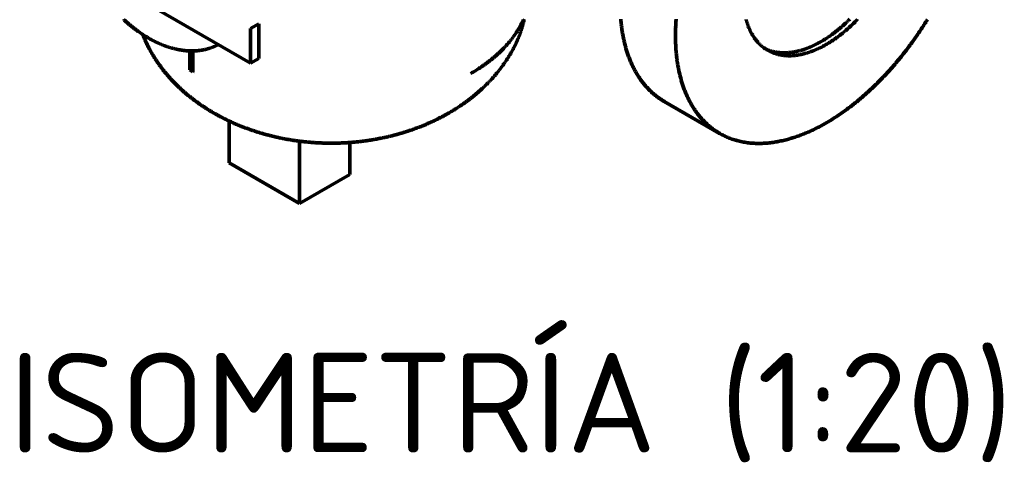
# Model space of a CAD drawing. Header units: millimetres. Extents: x 0 to 420, y 0 to 297.
# Drawn here: x 302.73 to 337.32, y 185.9 to 201.46 of the extents above; entities that cross this region are included whole.
import ezdxf
from ezdxf.enums import TextEntityAlignment as Align

# ---------------------------------------------------------------- set-up
doc = ezdxf.new("R2010")
doc.units = ezdxf.units.MM
doc.layers.add('01-VISIBLE', color=7, linetype='CONTINUOUS', lineweight=50)
doc.layers.add('06-TEXTO', color=7, linetype='CONTINUOUS', lineweight=25)
doc.styles.add('ISO3098', font='isocpeur.ttf')

msp = doc.modelspace()

# ---------------------------------------------------------------- linework, layer by layer
at = {"layer": '01-VISIBLE'}
for p, q in [((304.027, 203.867), (310.853, 199.926)), ((310.853, 201.151), (311.136, 201.314)), ((311.136, 200.09), (311.136, 201.314)), ((310.853, 199.926), (310.853, 201.151)), ((308.714, 199.69), (308.714, 200.359)), ((308.82, 199.629), (308.82, 200.358)), ((310.853, 199.926), (311.136, 200.09)), ((308.714, 199.69), (308.82, 199.629)), ((308.82, 199.629), (308.828, 199.633)), ((325.398, 198.583), (327.343, 197.46)), ((310.101, 196.429), (310.101, 197.894)), ((312.576, 195), (312.576, 197.187)), ((314.344, 196.021), (314.344, 197.142)), ((310.101, 196.429), (312.576, 195)), ((312.576, 195), (314.344, 196.021))]:
    msp.add_line(p, q, dxfattribs=at)
for points in [[(309.722, 200.579), (309.699, 200.568), (309.677, 200.557), (309.654, 200.546), (309.632, 200.536), (309.609, 200.525), (309.586, 200.516), (309.563, 200.506), (309.539, 200.497), (309.516, 200.488), (309.493, 200.479), (309.469, 200.471), (309.445, 200.462), (309.422, 200.455), (309.398, 200.447), (309.374, 200.44), (309.35, 200.433), (309.325, 200.427), (309.301, 200.42), (309.277, 200.414), (309.252, 200.409), (309.228, 200.403), (309.203, 200.398), (309.179, 200.394), (309.154, 200.389), (309.13, 200.385), (309.105, 200.381), (309.08, 200.378), (309.055, 200.374), (309.03, 200.371), (309.005, 200.369), (308.98, 200.366), (308.955, 200.364), (308.931, 200.363), (308.906, 200.361), (308.88, 200.36), (308.855, 200.359), (308.83, 200.358), (308.805, 200.358), (308.78, 200.358), (308.755, 200.358), (308.73, 200.358), (308.705, 200.359), (308.68, 200.36), (308.655, 200.361), (308.63, 200.363), (308.605, 200.365), (308.58, 200.367), (308.555, 200.369), (308.53, 200.371), (308.506, 200.374), (308.481, 200.377), (308.456, 200.381), (308.431, 200.384), (308.406, 200.388), (308.382, 200.392), (308.357, 200.396), (308.332, 200.4), (308.308, 200.405), (308.283, 200.41), (308.259, 200.415), (308.234, 200.42), (308.21, 200.426), (308.185, 200.432), (308.161, 200.438), (308.137, 200.444), (308.113, 200.45), (308.088, 200.457), (308.064, 200.464), (308.04, 200.471), (308.016, 200.478), (307.992, 200.485), (307.968, 200.493), (307.945, 200.501), (307.921, 200.509), (307.897, 200.517), (307.874, 200.525), (307.85, 200.534), (307.827, 200.542), (307.803, 200.551), (307.78, 200.56), (307.757, 200.57), (307.733, 200.579), (307.71, 200.589), (307.687, 200.598), (307.664, 200.608), (307.641, 200.618), (307.618, 200.628), (307.596, 200.639), (307.573, 200.649), (307.55, 200.66), (307.528, 200.671), (307.505, 200.682), (307.483, 200.693), (307.46, 200.704), (307.438, 200.716), (307.416, 200.727), (307.394, 200.739), (307.372, 200.751), (307.35, 200.763), (307.328, 200.775), (307.306, 200.787), (307.284, 200.799), (307.262, 200.812), (307.241, 200.824), (307.219, 200.837), (307.198, 200.85), (307.176, 200.863), (307.155, 200.876), (307.134, 200.889), (307.112, 200.903), (307.091, 200.916), (307.07, 200.93), (307.049, 200.944), (307.028, 200.957), (307.008, 200.971), (306.987, 200.985), (306.966, 201), (306.946, 201.014), (306.925, 201.028), (306.905, 201.043), (306.884, 201.057), (306.864, 201.072), (306.844, 201.087), (306.824, 201.102), (306.804, 201.117), (306.784, 201.132), (306.764, 201.147), (306.744, 201.162), (306.724, 201.178), (306.705, 201.193), (306.685, 201.209), (306.666, 201.224), (306.646, 201.24), (306.627, 201.256), (306.607, 201.272), (306.588, 201.288), (306.569, 201.304), (306.55, 201.32), (306.531, 201.337), (306.512, 201.353), (306.493, 201.37), (306.474, 201.386), (306.456, 201.403), (306.437, 201.419), (306.418, 201.436), (306.4, 201.453), (306.381, 201.47)], [(320.481, 201.477), (320.475, 201.453), (320.468, 201.428), (320.462, 201.404), (320.455, 201.38), (320.449, 201.356), (320.442, 201.332), (320.435, 201.308), (320.429, 201.284), (320.422, 201.26), (320.414, 201.236), (320.407, 201.212), (320.4, 201.188), (320.392, 201.164), (320.385, 201.14), (320.377, 201.116), (320.369, 201.092), (320.361, 201.069), (320.353, 201.045), (320.345, 201.021), (320.337, 200.998), (320.328, 200.974), (320.32, 200.951), (320.311, 200.927), (320.302, 200.904), (320.293, 200.881), (320.284, 200.858), (320.274, 200.834), (320.265, 200.811), (320.255, 200.788), (320.246, 200.765), (320.236, 200.742), (320.226, 200.719), (320.215, 200.696), (320.205, 200.674), (320.195, 200.651), (320.184, 200.628), (320.173, 200.606), (320.163, 200.583), (320.152, 200.561), (320.14, 200.538), (320.129, 200.516), (320.118, 200.493), (320.106, 200.471), (320.095, 200.449), (320.083, 200.427), (320.071, 200.405), (320.059, 200.383), (320.047, 200.361), (320.035, 200.339), (320.022, 200.318), (320.01, 200.296), (319.997, 200.274), (319.985, 200.253), (319.972, 200.231), (319.959, 200.21), (319.946, 200.189), (319.933, 200.167), (319.92, 200.146), (319.906, 200.125), (319.893, 200.104), (319.879, 200.083), (319.866, 200.062), (319.852, 200.041), (319.838, 200.02), (319.824, 199.999), (319.81, 199.979), (319.796, 199.958), (319.782, 199.937), (319.767, 199.917), (319.753, 199.896), (319.738, 199.876), (319.724, 199.856), (319.709, 199.835), (319.694, 199.815), (319.679, 199.795), (319.664, 199.775), (319.649, 199.755), (319.634, 199.735), (319.619, 199.716), (319.604, 199.696), (319.588, 199.676), (319.573, 199.656), (319.557, 199.637), (319.541, 199.617), (319.525, 199.598), (319.51, 199.579), (319.494, 199.56), (319.478, 199.54), (319.461, 199.521), (319.445, 199.502), (319.429, 199.483), (319.412, 199.464), (319.396, 199.446), (319.379, 199.427), (319.363, 199.408), (319.346, 199.39), (319.329, 199.371), (319.312, 199.353), (319.295, 199.334), (319.278, 199.316), (319.261, 199.298), (319.244, 199.28), (319.226, 199.262), (319.209, 199.244), (319.191, 199.226), (319.174, 199.208), (319.156, 199.191), (319.138, 199.173), (319.121, 199.155), (319.103, 199.138), (319.085, 199.12), (319.067, 199.103), (319.049, 199.086), (319.03, 199.069), (319.012, 199.052), (318.994, 199.035), (318.975, 199.018), (318.957, 199.001), (318.938, 198.984), (318.92, 198.967), (318.901, 198.951), (318.882, 198.934), (318.864, 198.918), (318.845, 198.901), (318.826, 198.885), (318.807, 198.869), (318.788, 198.852), (318.768, 198.836), (318.749, 198.82), (318.73, 198.804), (318.711, 198.789), (318.691, 198.773), (318.672, 198.757), (318.652, 198.741), (318.633, 198.726), (318.613, 198.71), (318.593, 198.695), (318.573, 198.68), (318.554, 198.665), (318.534, 198.649), (318.514, 198.634), (318.494, 198.619), (318.474, 198.604), (318.454, 198.589), (318.433, 198.575), (318.413, 198.56), (318.393, 198.545), (318.372, 198.531), (318.352, 198.516), (318.332, 198.502), (318.311, 198.488), (318.291, 198.473), (318.27, 198.459), (318.249, 198.445), (318.228, 198.431), (318.208, 198.417), (318.187, 198.403), (318.166, 198.39), (318.145, 198.376), (318.124, 198.362), (318.103, 198.349), (318.082, 198.335), (318.061, 198.322), (318.04, 198.309), (318.018, 198.295), (317.997, 198.282), (317.976, 198.269), (317.955, 198.256), (317.933, 198.243), (317.912, 198.23), (317.89, 198.218), (317.869, 198.205), (317.847, 198.192), (317.825, 198.18)], [(318.584, 199.56), (318.606, 199.573), (318.628, 199.585), (318.649, 199.598), (318.671, 199.611), (318.692, 199.624), (318.714, 199.637), (318.735, 199.65), (318.756, 199.663), (318.777, 199.676), (318.799, 199.689), (318.82, 199.703), (318.841, 199.716), (318.862, 199.73), (318.883, 199.743), (318.904, 199.757), (318.925, 199.771), (318.945, 199.785), (318.966, 199.799), (318.987, 199.813), (319.007, 199.827), (319.028, 199.842), (319.049, 199.856), (319.069, 199.87), (319.089, 199.885), (319.11, 199.9), (319.13, 199.914), (319.15, 199.929), (319.17, 199.944), (319.19, 199.959), (319.21, 199.974), (319.23, 199.989), (319.25, 200.005), (319.269, 200.02), (319.289, 200.036), (319.309, 200.051), (319.328, 200.067), (319.348, 200.083), (319.367, 200.099), (319.386, 200.115), (319.405, 200.131), (319.425, 200.147), (319.444, 200.163), (319.463, 200.179), (319.481, 200.196), (319.5, 200.212), (319.519, 200.229), (319.537, 200.246), (319.556, 200.263), (319.574, 200.28), (319.593, 200.297), (319.611, 200.314), (319.629, 200.331), (319.647, 200.348), (319.665, 200.366), (319.683, 200.383), (319.701, 200.401), (319.718, 200.419), (319.736, 200.437), (319.753, 200.455), (319.77, 200.473), (319.788, 200.491), (319.805, 200.509), (319.822, 200.528), (319.839, 200.546), (319.855, 200.565), (319.872, 200.584), (319.888, 200.602), (319.905, 200.621), (319.921, 200.64), (319.937, 200.659), (319.953, 200.679), (319.969, 200.698), (319.985, 200.717), (320, 200.737), (320.016, 200.757), (320.031, 200.776), (320.047, 200.796), (320.062, 200.816), (320.077, 200.836), (320.091, 200.856), (320.106, 200.877), (320.121, 200.897), (320.135, 200.918), (320.149, 200.938), (320.163, 200.959), (320.177, 200.98), (320.191, 201.001), (320.204, 201.022), (320.218, 201.043), (320.231, 201.064), (320.244, 201.085), (320.257, 201.107), (320.27, 201.128), (320.283, 201.15), (320.295, 201.172), (320.307, 201.194), (320.319, 201.215), (320.331, 201.237), (320.343, 201.26), (320.354, 201.282), (320.366, 201.304), (320.377, 201.327), (320.388, 201.349), (320.398, 201.372), (320.409, 201.394), (320.419, 201.417), (320.43, 201.44), (320.44, 201.463)], [(323.867, 201.476), (323.87, 201.439), (323.873, 201.402), (323.877, 201.365), (323.881, 201.327), (323.885, 201.29), (323.889, 201.253), (323.894, 201.216), (323.899, 201.179), (323.904, 201.142), (323.909, 201.105), (323.915, 201.068), (323.92, 201.031), (323.926, 200.994), (323.933, 200.957), (323.939, 200.92), (323.946, 200.883), (323.953, 200.846), (323.961, 200.81), (323.969, 200.773), (323.977, 200.737), (323.985, 200.7), (323.993, 200.664), (324.002, 200.627), (324.011, 200.591), (324.021, 200.555), (324.03, 200.519), (324.04, 200.482), (324.05, 200.446), (324.061, 200.411), (324.072, 200.375), (324.083, 200.339), (324.095, 200.303), (324.106, 200.268), (324.119, 200.232), (324.131, 200.197), (324.144, 200.162), (324.157, 200.127), (324.17, 200.092), (324.184, 200.057), (324.198, 200.023), (324.213, 199.988), (324.227, 199.954), (324.243, 199.919), (324.258, 199.885), (324.274, 199.851), (324.29, 199.818), (324.306, 199.784), (324.323, 199.751), (324.341, 199.717), (324.358, 199.684), (324.376, 199.652), (324.394, 199.619), (324.413, 199.586), (324.432, 199.554), (324.452, 199.522), (324.471, 199.49), (324.492, 199.459), (324.512, 199.428), (324.533, 199.397), (324.554, 199.366), (324.576, 199.335), (324.598, 199.305), (324.621, 199.275), (324.644, 199.246), (324.667, 199.216), (324.69, 199.187), (324.714, 199.158), (324.739, 199.13), (324.763, 199.102), (324.789, 199.074), (324.814, 199.047), (324.84, 199.02), (324.866, 198.993), (324.893, 198.967), (324.92, 198.941), (324.947, 198.915), (324.975, 198.89), (325.003, 198.865), (325.031, 198.841), (325.06, 198.817), (325.089, 198.794), (325.119, 198.77), (325.148, 198.748), (325.179, 198.726), (325.209, 198.704), (325.24, 198.682), (325.271, 198.662), (325.302, 198.641), (325.334, 198.621), (325.366, 198.602), (325.398, 198.583)], [(325.812, 201.475), (325.81, 201.438), (325.807, 201.401), (325.805, 201.363), (325.802, 201.326), (325.8, 201.289), (325.798, 201.251), (325.797, 201.214), (325.795, 201.176), (325.794, 201.139), (325.792, 201.102), (325.791, 201.064), (325.791, 201.027), (325.79, 200.989), (325.79, 200.952), (325.789, 200.915), (325.789, 200.877), (325.79, 200.84), (325.79, 200.802), (325.791, 200.765), (325.791, 200.727), (325.792, 200.69), (325.794, 200.653), (325.795, 200.615), (325.797, 200.578), (325.799, 200.54), (325.801, 200.503), (325.803, 200.466), (325.805, 200.428), (325.808, 200.391), (325.811, 200.354), (325.814, 200.316), (325.818, 200.279), (325.821, 200.242), (325.825, 200.205), (325.829, 200.167), (325.834, 200.13), (325.838, 200.093), (325.843, 200.056), (325.848, 200.019), (325.853, 199.982), (325.859, 199.945), (325.865, 199.908), (325.871, 199.871), (325.877, 199.834), (325.884, 199.797), (325.891, 199.76), (325.898, 199.724), (325.905, 199.687), (325.913, 199.65), (325.921, 199.614), (325.929, 199.577), (325.938, 199.541), (325.947, 199.505), (325.956, 199.468), (325.965, 199.432), (325.975, 199.396), (325.985, 199.36), (325.995, 199.324), (326.006, 199.288), (326.016, 199.252), (326.028, 199.216), (326.039, 199.181), (326.051, 199.145), (326.063, 199.11), (326.076, 199.074), (326.088, 199.039), (326.101, 199.004), (326.115, 198.969), (326.129, 198.935), (326.143, 198.9), (326.157, 198.865), (326.172, 198.831), (326.187, 198.797), (326.203, 198.763), (326.218, 198.729), (326.235, 198.695), (326.251, 198.661), (326.268, 198.628), (326.285, 198.595), (326.303, 198.562), (326.321, 198.529), (326.339, 198.496), (326.358, 198.464), (326.377, 198.432), (326.396, 198.4), (326.416, 198.368), (326.436, 198.336), (326.457, 198.305), (326.478, 198.274), (326.499, 198.243), (326.521, 198.213), (326.543, 198.183), (326.565, 198.153), (326.588, 198.123), (326.611, 198.094), (326.635, 198.065), (326.659, 198.036), (326.683, 198.007), (326.708, 197.979), (326.733, 197.952), (326.759, 197.924), (326.784, 197.897), (326.811, 197.87), (326.837, 197.844), (326.864, 197.818), (326.892, 197.793), (326.919, 197.767), (326.947, 197.743), (326.976, 197.718), (327.005, 197.694), (327.034, 197.671), (327.063, 197.648), (327.093, 197.625), (327.123, 197.603), (327.154, 197.581), (327.184, 197.56), (327.215, 197.539), (327.247, 197.519), (327.278, 197.499), (327.31, 197.479), (327.343, 197.46)], [(327.343, 197.46), (327.384, 197.437), (327.426, 197.415), (327.468, 197.393), (327.51, 197.372), (327.553, 197.352), (327.596, 197.333), (327.64, 197.314), (327.683, 197.296), (327.728, 197.28), (327.772, 197.264), (327.817, 197.248), (327.862, 197.234), (327.907, 197.22), (327.953, 197.208), (327.999, 197.196), (328.044, 197.184), (328.091, 197.174), (328.137, 197.165), (328.183, 197.156), (328.23, 197.148), (328.277, 197.141), (328.324, 197.134), (328.371, 197.128), (328.418, 197.123), (328.465, 197.119), (328.512, 197.116), (328.559, 197.113), (328.606, 197.111), (328.654, 197.11), (328.701, 197.109), (328.748, 197.109), (328.795, 197.11), (328.843, 197.111), (328.89, 197.113), (328.937, 197.116), (328.984, 197.119), (329.032, 197.123), (329.079, 197.128), (329.126, 197.133), (329.173, 197.139), (329.219, 197.145), (329.266, 197.152), (329.313, 197.159), (329.36, 197.167), (329.406, 197.176), (329.452, 197.185), (329.499, 197.195), (329.545, 197.205), (329.591, 197.215), (329.637, 197.226), (329.683, 197.238), (329.729, 197.25), (329.774, 197.263), (329.82, 197.276), (329.865, 197.289), (329.91, 197.303), (329.955, 197.317), (330, 197.332), (330.045, 197.347), (330.09, 197.363), (330.134, 197.379), (330.178, 197.396), (330.223, 197.412), (330.267, 197.43), (330.311, 197.447), (330.354, 197.465), (330.398, 197.483), (330.441, 197.502), (330.485, 197.521), (330.528, 197.54), (330.571, 197.56), (330.614, 197.58), (330.656, 197.601), (330.699, 197.621), (330.741, 197.642), (330.783, 197.664), (330.826, 197.685), (330.867, 197.707), (330.909, 197.729), (330.951, 197.752), (330.992, 197.775), (331.033, 197.798), (331.075, 197.821), (331.116, 197.845), (331.156, 197.869), (331.197, 197.893), (331.237, 197.918), (331.278, 197.942), (331.318, 197.967), (331.358, 197.992), (331.398, 198.018), (331.437, 198.044), (331.477, 198.07), (331.516, 198.096), (331.556, 198.122), (331.595, 198.149), (331.633, 198.176), (331.672, 198.203), (331.711, 198.23), (331.749, 198.258), (331.788, 198.286), (331.826, 198.314), (331.864, 198.342), (331.901, 198.37), (331.939, 198.399), (331.977, 198.428), (332.014, 198.457), (332.051, 198.486), (332.088, 198.515), (332.125, 198.545), (332.162, 198.575), (332.198, 198.605), (332.235, 198.635), (332.271, 198.665), (332.307, 198.696), (332.343, 198.726), (332.379, 198.757), (332.415, 198.788), (332.45, 198.819), (332.486, 198.851), (332.521, 198.882), (332.556, 198.914), (332.591, 198.946), (332.626, 198.978), (332.66, 199.01), (332.695, 199.043), (332.729, 199.075), (332.763, 199.108), (332.797, 199.141), (332.831, 199.174), (332.865, 199.207), (332.898, 199.24), (332.932, 199.274), (332.965, 199.307), (332.998, 199.341), (333.031, 199.375), (333.064, 199.409), (333.097, 199.443), (333.13, 199.477), (333.162, 199.512), (333.194, 199.546), (333.226, 199.581), (333.258, 199.616), (333.29, 199.651), (333.322, 199.686), (333.353, 199.721), (333.385, 199.757), (333.416, 199.792), (333.447, 199.828), (333.478, 199.863), (333.509, 199.899), (333.54, 199.935), (333.57, 199.971), (333.601, 200.008), (333.631, 200.044), (333.661, 200.08), (333.691, 200.117), (333.721, 200.154), (333.75, 200.191), (333.78, 200.227), (333.809, 200.265), (333.839, 200.302), (333.868, 200.339), (333.897, 200.376), (333.925, 200.414), (333.954, 200.451), (333.983, 200.489), (334.011, 200.527), (334.039, 200.565), (334.067, 200.603), (334.095, 200.641), (334.123, 200.679), (334.151, 200.718), (334.178, 200.756), (334.206, 200.795), (334.233, 200.834), (334.26, 200.872), (334.287, 200.911), (334.314, 200.95), (334.34, 200.989), (334.367, 201.028), (334.393, 201.068), (334.419, 201.107), (334.445, 201.146), (334.471, 201.186), (334.497, 201.226), (334.523, 201.265), (334.548, 201.305), (334.574, 201.345), (334.599, 201.385), (334.624, 201.425), (334.649, 201.466)], [(328.274, 201.461), (328.281, 201.436), (328.288, 201.412), (328.295, 201.388), (328.302, 201.364), (328.31, 201.341), (328.317, 201.317), (328.325, 201.293), (328.334, 201.27), (328.342, 201.246), (328.351, 201.223), (328.36, 201.199), (328.37, 201.176), (328.379, 201.153), (328.389, 201.13), (328.4, 201.107), (328.41, 201.084), (328.421, 201.062), (328.432, 201.039), (328.443, 201.017), (328.455, 200.995), (328.467, 200.973), (328.479, 200.951), (328.492, 200.93), (328.505, 200.908), (328.518, 200.887), (328.531, 200.866), (328.545, 200.845), (328.559, 200.824), (328.573, 200.804), (328.588, 200.783), (328.603, 200.763), (328.618, 200.743), (328.634, 200.724), (328.65, 200.705), (328.666, 200.686), (328.683, 200.667), (328.7, 200.648), (328.717, 200.63), (328.734, 200.612), (328.752, 200.594), (328.77, 200.577), (328.788, 200.56), (328.807, 200.543), (328.826, 200.527), (328.845, 200.511), (328.865, 200.495), (328.884, 200.48), (328.905, 200.465), (328.925, 200.45), (328.945, 200.436), (328.966, 200.422), (328.987, 200.409), (329.009, 200.396), (329.03, 200.383)], [(328.944, 200.437), (328.967, 200.427), (328.99, 200.416), (329.014, 200.406), (329.037, 200.396), (329.061, 200.387), (329.085, 200.379), (329.109, 200.37), (329.133, 200.362), (329.158, 200.355), (329.182, 200.348), (329.207, 200.341), (329.232, 200.335), (329.256, 200.33), (329.281, 200.324), (329.306, 200.319), (329.332, 200.315), (329.357, 200.311), (329.382, 200.307), (329.407, 200.304), (329.433, 200.301), (329.458, 200.299), (329.483, 200.297), (329.509, 200.295), (329.534, 200.294), (329.56, 200.293), (329.585, 200.292), (329.611, 200.292), (329.636, 200.292), (329.662, 200.293), (329.687, 200.293), (329.713, 200.295), (329.738, 200.296), (329.764, 200.298), (329.789, 200.3), (329.814, 200.303), (329.84, 200.306), (329.865, 200.309), (329.89, 200.312), (329.916, 200.316), (329.941, 200.32), (329.966, 200.325), (329.991, 200.329), (330.016, 200.334), (330.041, 200.339), (330.066, 200.345), (330.091, 200.351), (330.115, 200.357), (330.14, 200.363), (330.165, 200.369), (330.189, 200.376), (330.214, 200.383), (330.238, 200.39), (330.263, 200.398), (330.287, 200.406), (330.311, 200.414), (330.335, 200.422), (330.36, 200.43), (330.384, 200.439), (330.407, 200.447), (330.431, 200.456), (330.455, 200.466), (330.479, 200.475), (330.502, 200.485), (330.526, 200.495), (330.549, 200.505), (330.573, 200.515), (330.596, 200.525), (330.619, 200.536), (330.642, 200.546), (330.665, 200.557), (330.688, 200.568), (330.711, 200.58), (330.734, 200.591), (330.757, 200.603), (330.779, 200.614), (330.802, 200.626), (330.825, 200.638), (330.847, 200.651), (330.869, 200.663), (330.891, 200.675), (330.914, 200.688), (330.936, 200.701), (330.958, 200.714), (330.979, 200.727), (331.001, 200.74), (331.023, 200.754), (331.045, 200.767), (331.066, 200.781), (331.088, 200.794), (331.109, 200.808), (331.13, 200.822), (331.152, 200.836), (331.173, 200.851), (331.194, 200.865), (331.215, 200.88), (331.236, 200.894), (331.256, 200.909), (331.277, 200.924), (331.298, 200.939), (331.318, 200.954), (331.339, 200.969), (331.359, 200.984), (331.379, 201), (331.4, 201.015), (331.42, 201.031), (331.44, 201.047), (331.46, 201.063), (331.48, 201.079), (331.5, 201.095), (331.519, 201.111), (331.539, 201.127), (331.559, 201.143), (331.578, 201.16), (331.598, 201.176), (331.617, 201.193), (331.636, 201.21), (331.655, 201.226), (331.674, 201.243), (331.694, 201.26), (331.712, 201.277), (331.731, 201.294), (331.75, 201.312), (331.769, 201.329), (331.787, 201.346), (331.806, 201.364), (331.824, 201.382), (331.843, 201.399), (331.861, 201.417), (331.879, 201.435), (331.898, 201.453), (331.916, 201.471)], [(329.03, 200.383), (329.053, 200.37), (329.076, 200.358), (329.099, 200.346), (329.122, 200.335), (329.146, 200.323), (329.17, 200.313), (329.193, 200.303), (329.218, 200.293), (329.242, 200.284), (329.266, 200.275), (329.291, 200.267), (329.316, 200.259), (329.341, 200.251), (329.366, 200.244), (329.391, 200.238), (329.416, 200.231), (329.442, 200.226), (329.467, 200.22), (329.493, 200.216), (329.518, 200.211), (329.544, 200.207), (329.57, 200.204), (329.596, 200.201), (329.621, 200.198), (329.647, 200.195), (329.673, 200.194), (329.699, 200.192), (329.725, 200.191), (329.751, 200.19), (329.777, 200.19), (329.803, 200.19), (329.829, 200.19), (329.855, 200.191), (329.881, 200.192), (329.907, 200.194), (329.933, 200.195), (329.959, 200.198), (329.985, 200.2), (330.011, 200.203), (330.037, 200.206), (330.062, 200.21), (330.088, 200.213), (330.114, 200.218), (330.139, 200.222), (330.165, 200.227), (330.191, 200.232), (330.216, 200.237), (330.241, 200.243), (330.267, 200.248), (330.292, 200.255), (330.317, 200.261), (330.342, 200.268), (330.368, 200.274), (330.393, 200.282), (330.417, 200.289), (330.442, 200.297), (330.467, 200.305), (330.492, 200.313), (330.516, 200.321), (330.541, 200.33), (330.565, 200.338), (330.59, 200.347), (330.614, 200.357), (330.638, 200.366), (330.663, 200.376), (330.687, 200.386), (330.711, 200.396), (330.735, 200.406), (330.758, 200.417), (330.782, 200.427), (330.806, 200.438), (330.829, 200.449), (330.853, 200.46), (330.876, 200.472), (330.899, 200.483), (330.923, 200.495), (330.946, 200.507), (330.969, 200.519), (330.992, 200.531), (331.015, 200.544), (331.037, 200.556), (331.06, 200.569), (331.083, 200.582), (331.105, 200.595), (331.128, 200.608), (331.15, 200.621), (331.172, 200.635), (331.194, 200.648), (331.217, 200.662), (331.239, 200.676), (331.26, 200.69), (331.282, 200.704), (331.304, 200.718), (331.326, 200.733), (331.347, 200.747), (331.369, 200.762), (331.39, 200.777), (331.411, 200.792), (331.433, 200.807), (331.454, 200.822), (331.475, 200.837), (331.496, 200.852), (331.517, 200.868), (331.538, 200.884), (331.558, 200.899), (331.579, 200.915), (331.599, 200.931), (331.62, 200.947), (331.64, 200.963), (331.661, 200.98), (331.681, 200.996), (331.701, 201.012), (331.721, 201.029), (331.741, 201.046), (331.761, 201.063), (331.781, 201.079), (331.8, 201.096), (331.82, 201.113), (331.839, 201.131), (331.859, 201.148), (331.878, 201.165), (331.897, 201.183), (331.917, 201.2), (331.936, 201.218), (331.955, 201.236), (331.974, 201.253), (331.993, 201.271), (332.012, 201.289), (332.03, 201.307), (332.049, 201.326), (332.067, 201.344), (332.086, 201.362), (332.104, 201.38), (332.123, 201.399), (332.141, 201.417), (332.159, 201.436), (332.177, 201.455), (332.195, 201.474)], [(307.065, 200.933), (307.076, 200.904), (307.087, 200.875), (307.099, 200.846), (307.111, 200.818), (307.123, 200.789), (307.135, 200.76), (307.147, 200.732), (307.16, 200.704), (307.172, 200.675), (307.185, 200.647), (307.198, 200.619), (307.212, 200.591), (307.225, 200.563), (307.239, 200.535), (307.253, 200.507), (307.267, 200.48), (307.282, 200.452), (307.296, 200.425), (307.311, 200.398), (307.326, 200.37), (307.341, 200.343), (307.357, 200.316), (307.372, 200.289), (307.388, 200.262), (307.404, 200.236), (307.42, 200.209), (307.436, 200.183), (307.452, 200.156), (307.469, 200.13), (307.485, 200.104), (307.502, 200.078), (307.519, 200.052), (307.536, 200.026), (307.554, 200), (307.571, 199.974), (307.589, 199.949), (307.606, 199.923), (307.624, 199.898), (307.642, 199.873), (307.66, 199.847), (307.679, 199.822), (307.697, 199.797), (307.716, 199.772), (307.735, 199.748), (307.753, 199.723), (307.772, 199.699), (307.792, 199.674), (307.811, 199.65), (307.83, 199.626), (307.85, 199.601), (307.87, 199.578), (307.89, 199.554), (307.91, 199.53), (307.93, 199.506), (307.95, 199.483), (307.97, 199.459), (307.991, 199.436), (308.011, 199.413), (308.032, 199.39), (308.053, 199.367), (308.074, 199.344), (308.095, 199.321), (308.117, 199.299), (308.138, 199.276), (308.16, 199.254), (308.181, 199.232), (308.203, 199.21), (308.225, 199.188), (308.247, 199.166), (308.269, 199.144), (308.292, 199.122), (308.314, 199.101), (308.336, 199.079), (308.359, 199.058), (308.382, 199.037), (308.405, 199.016), (308.428, 198.995), (308.451, 198.974), (308.474, 198.953), (308.497, 198.933), (308.52, 198.912), (308.544, 198.892), (308.568, 198.872), (308.591, 198.852), (308.615, 198.832), (308.639, 198.812), (308.663, 198.792), (308.687, 198.773), (308.711, 198.753), (308.735, 198.734), (308.76, 198.715), (308.784, 198.696), (308.809, 198.677), (308.834, 198.658), (308.858, 198.639), (308.883, 198.62), (308.908, 198.602), (308.933, 198.583), (308.958, 198.565), (308.983, 198.547), (309.009, 198.529), (309.034, 198.511), (309.059, 198.493), (309.085, 198.475), (309.11, 198.458), (309.136, 198.44), (309.162, 198.423), (309.188, 198.406), (309.214, 198.389), (309.24, 198.372), (309.266, 198.355), (309.292, 198.338), (309.318, 198.321), (309.344, 198.305), (309.371, 198.289), (309.397, 198.272), (309.424, 198.256), (309.45, 198.24), (309.477, 198.224), (309.504, 198.208), (309.53, 198.193), (309.557, 198.177), (309.584, 198.162), (309.611, 198.146), (309.638, 198.131), (309.665, 198.116), (309.693, 198.101), (309.72, 198.086), (309.747, 198.071), (309.775, 198.057), (309.802, 198.042), (309.83, 198.028), (309.857, 198.014), (309.885, 198), (309.913, 197.985), (309.94, 197.972), (309.968, 197.958), (309.996, 197.944), (310.024, 197.931), (310.052, 197.917), (310.08, 197.904), (310.108, 197.89), (310.136, 197.877), (310.164, 197.864), (310.193, 197.852), (310.221, 197.839), (310.249, 197.826), (310.278, 197.814), (310.306, 197.801), (310.335, 197.789), (310.363, 197.777), (310.392, 197.765), (310.421, 197.753), (310.449, 197.741), (310.478, 197.729), (310.507, 197.717), (310.536, 197.706), (310.565, 197.695), (310.593, 197.683), (310.622, 197.672), (310.651, 197.661), (310.681, 197.65), (310.71, 197.639), (310.739, 197.629), (310.768, 197.618), (310.797, 197.608), (310.827, 197.597), (310.856, 197.587), (310.885, 197.577), (310.915, 197.567), (310.944, 197.557), (310.973, 197.547), (311.003, 197.538), (311.033, 197.528), (311.062, 197.519), (311.092, 197.509), (311.121, 197.5), (311.151, 197.491), (311.181, 197.482), (311.211, 197.473), (311.24, 197.464), (311.27, 197.455), (311.3, 197.447), (311.33, 197.438), (311.36, 197.43), (311.39, 197.422), (311.42, 197.414), (311.45, 197.406), (311.48, 197.398), (311.51, 197.39), (311.54, 197.382), (311.57, 197.375), (311.6, 197.367), (311.63, 197.36), (311.66, 197.353), (311.691, 197.346), (311.721, 197.339), (311.751, 197.332), (311.782, 197.325), (311.812, 197.318), (311.842, 197.312), (311.873, 197.305), (311.903, 197.299), (311.933, 197.293), (311.964, 197.287), (311.994, 197.281), (312.025, 197.275), (312.055, 197.269), (312.086, 197.263), (312.116, 197.258), (312.147, 197.252), (312.178, 197.247), (312.208, 197.242), (312.239, 197.237), (312.269, 197.232), (312.3, 197.227), (312.331, 197.222), (312.361, 197.217), (312.392, 197.213), (312.423, 197.208), (312.454, 197.204), (312.484, 197.199), (312.515, 197.195), (312.546, 197.191), (312.577, 197.187), (312.608, 197.183), (312.638, 197.18), (312.669, 197.176), (312.7, 197.173), (312.731, 197.169), (312.762, 197.166), (312.793, 197.163), (312.824, 197.16), (312.855, 197.157), (312.885, 197.154), (312.916, 197.151), (312.947, 197.149), (312.978, 197.146), (313.009, 197.144), (313.04, 197.141), (313.071, 197.139), (313.102, 197.137), (313.133, 197.135), (313.164, 197.133), (313.195, 197.131), (313.226, 197.13), (313.257, 197.128), (313.288, 197.127), (313.319, 197.125), (313.35, 197.124), (313.381, 197.123), (313.412, 197.122), (313.443, 197.121), (313.474, 197.12), (313.505, 197.12), (313.536, 197.119), (313.567, 197.119), (313.599, 197.118), (313.63, 197.118), (313.661, 197.118), (313.692, 197.118), (313.723, 197.118), (313.754, 197.118), (313.785, 197.118), (313.816, 197.119), (313.847, 197.119), (313.878, 197.12), (313.909, 197.12), (313.94, 197.121), (313.971, 197.122), (314.002, 197.123), (314.033, 197.124), (314.064, 197.126), (314.095, 197.127), (314.126, 197.128), (314.157, 197.13), (314.188, 197.132), (314.219, 197.133), (314.25, 197.135), (314.281, 197.137), (314.312, 197.139), (314.343, 197.142), (314.374, 197.144), (314.405, 197.146), (314.436, 197.149), (314.467, 197.152), (314.498, 197.154), (314.529, 197.157), (314.56, 197.16), (314.591, 197.163), (314.622, 197.167), (314.652, 197.17), (314.683, 197.173), (314.714, 197.177), (314.745, 197.18), (314.776, 197.184), (314.807, 197.188), (314.837, 197.192), (314.868, 197.196), (314.899, 197.2), (314.93, 197.204), (314.96, 197.209), (314.991, 197.213), (315.022, 197.218), (315.053, 197.223), (315.083, 197.227), (315.114, 197.232), (315.145, 197.237), (315.175, 197.243), (315.206, 197.248), (315.236, 197.253), (315.267, 197.259), (315.297, 197.264), (315.328, 197.27), (315.358, 197.276), (315.389, 197.282), (315.419, 197.288), (315.45, 197.294), (315.48, 197.3), (315.511, 197.307), (315.541, 197.313), (315.571, 197.32), (315.602, 197.326), (315.632, 197.333), (315.662, 197.34), (315.693, 197.347), (315.723, 197.354), (315.753, 197.361), (315.783, 197.369), (315.813, 197.376), (315.843, 197.384), (315.873, 197.391), (315.904, 197.399), (315.934, 197.407), (315.964, 197.415), (315.994, 197.423), (316.023, 197.432), (316.053, 197.44), (316.083, 197.448), (316.113, 197.457), (316.143, 197.466), (316.173, 197.474), (316.202, 197.483), (316.232, 197.492), (316.262, 197.502), (316.291, 197.511), (316.321, 197.52), (316.351, 197.53), (316.38, 197.539), (316.41, 197.549), (316.439, 197.559), (316.469, 197.569), (316.498, 197.579), (316.527, 197.589), (316.557, 197.599), (316.586, 197.609), (316.615, 197.62), (316.644, 197.631), (316.673, 197.641), (316.703, 197.652), (316.732, 197.663), (316.761, 197.674), (316.79, 197.685), (316.818, 197.697), (316.847, 197.708), (316.876, 197.719), (316.905, 197.731), (316.934, 197.743), (316.962, 197.755), (316.991, 197.767), (317.02, 197.779), (317.048, 197.791), (317.077, 197.803), (317.105, 197.816), (317.134, 197.828), (317.162, 197.841), (317.19, 197.854), (317.219, 197.867), (317.247, 197.88), (317.275, 197.893), (317.303, 197.906), (317.331, 197.919), (317.359, 197.933), (317.387, 197.946), (317.415, 197.96), (317.443, 197.974), (317.47, 197.988), (317.498, 198.002), (317.526, 198.016), (317.553, 198.03), (317.581, 198.045), (317.608, 198.059), (317.635, 198.074), (317.663, 198.089), (317.69, 198.104), (317.717, 198.119), (317.744, 198.134), (317.771, 198.149), (317.798, 198.164), (317.825, 198.18)]]:
    msp.add_lwpolyline(points, dxfattribs=at)

# ---------------------------------------------------------------- texts
at = {"layer": '06-TEXTO', "style": 'ISO3098'}
msp.add_text('ISOMETRÍA (1:20)', height=3.5, dxfattribs=at).set_placement((320, 188), align=Align.MIDDLE_CENTER)

doc.saveas('drawing.dxf')
